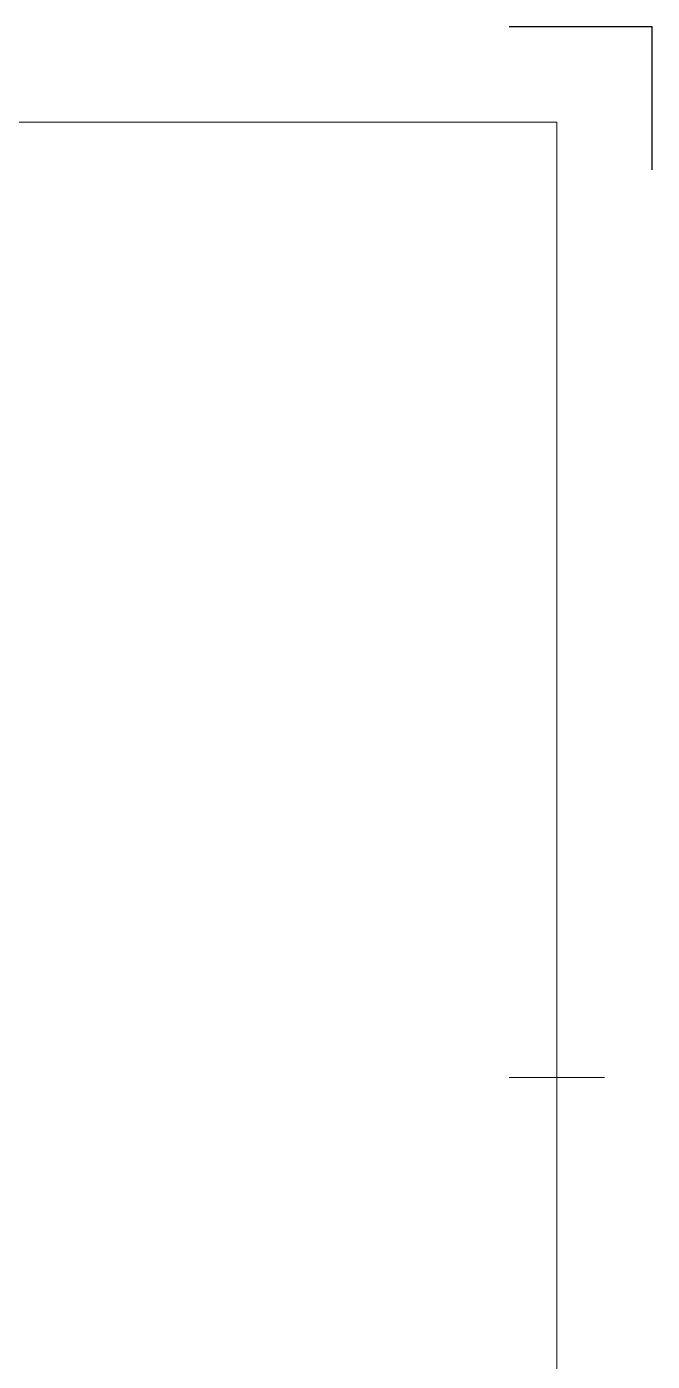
# Model space of a CAD drawing. Header units: millimetres. Extents: x 0 to 297, y 0 to 210.
# Drawn here: x 231.5 to 297, y 70.3 to 210 of the extents above; entities that cross this region are included whole.
import ezdxf

# ---------------------------------------------------------------- set-up
doc = ezdxf.new("R2010")
doc.units = ezdxf.units.MM
doc.header["$LTSCALE"] = 0.75
doc.layers.add('BORDER', color=7, linetype='Continuous', lineweight=13)

# ---------------------------------------------------------------- blocks, each defined once
blk = doc.blocks.new('ISO_A4(L)_SHEET')
at = {"layer": 'BORDER'}
for p, q in [((287, 200), (20, 200)), ((287, 10), (287, 200)), ((292, 100), (282, 100))]:
    blk.add_line(p, q, dxfattribs=at)
at = {"layer": 'Defpoints'}
for p, q in [((297, 210), (282, 210)), ((297, 195), (297, 210))]:
    blk.add_line(p, q, dxfattribs=at)

msp = doc.modelspace()

# ---------------------------------------------------------------- block references
at = {"layer": 'BORDER'}
msp.add_blockref('ISO_A4(L)_SHEET', (0, 0), dxfattribs=at)

doc.saveas('drawing.dxf')
